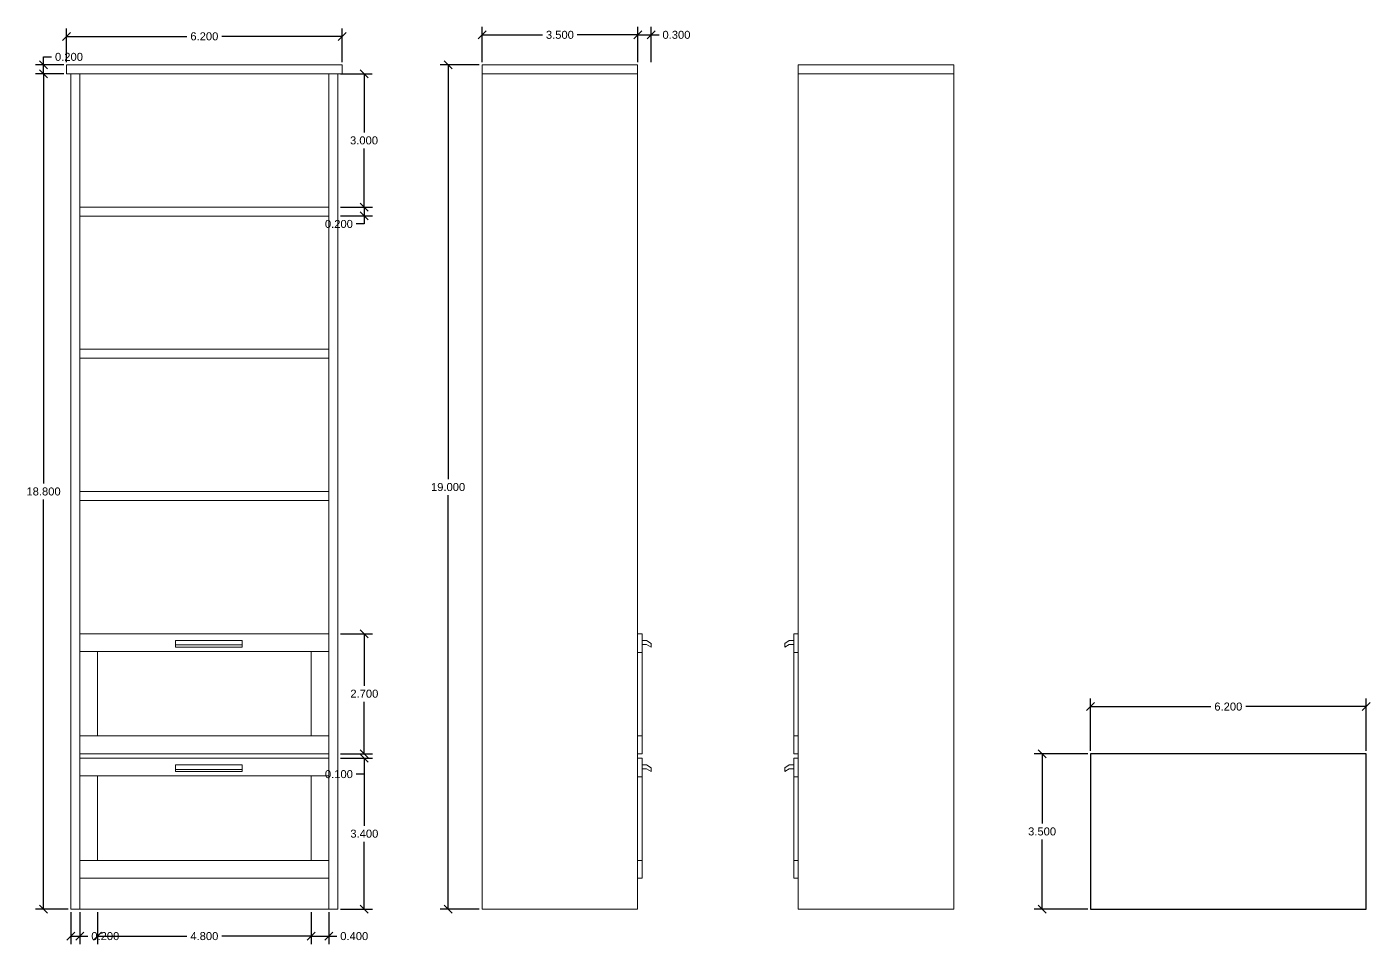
# Model space of a CAD drawing. Header units: centimetres. Extents: x -239 to 1959, y -161 to 626.
# Drawn here: x 726.98 to 757.19, y -132.15 to -111.51 of the extents above; entities that cross this region are included whole.
import ezdxf

# ---------------------------------------------------------------- set-up
doc = ezdxf.new("R2010")
doc.units = ezdxf.units.CM
doc.header["$MEASUREMENT"] = 0
doc.styles.get("Standard").update_dxf_attribs({"font": 'Arial.ttf'})
doc.dimstyles.get("Standard").update_dxf_attribs({"dimtxt": 0.18, "dimasz": 0.18, "dimexe": 0.18, "dimexo": 0.0625, "dimgap": 0.09, "dimtad": 0, "dimtih": 1, "dimtoh": 1, "dimdec": 4, "dimzin": 0, "dimdsep": 46, "dimtxsty": 'Standard', "dimcen": 0.09, "dimadec": 0, "dimazin": 0, "dimtfac": 1, "dimtdec": 4, "dimtofl": 0, "dimtmove": 0, "dimatfit": 3, "dimfxl": 1, "dimtolj": 1, "dimtzin": 0, "dimarcsym": 0})

# ---------------------------------------------------------------- blocks, each defined once
blk = doc.blocks.new('_Oblique')
at = {"color": 0, "linetype": 'ByBlock', "lineweight": -2}
blk.add_line((-0.5, -0.5), (0.5, 0.5), dxfattribs=at)
blk = doc.blocks.new('*D12')
at = {"color": 0, "lineweight": -2, "transparency": 16777216}
for p, q in [((727.805, -112.569), (727.171, -112.569)), ((727.351, -112.569), (727.351, -121.788)), ((727.351, -131.369), (727.351, -122.15)), ((727.905, -131.369), (727.171, -131.369))]:
    blk.add_line(p, q, dxfattribs=at)
at = {"layer": 'Defpoints', "color": 0, "transparency": 16777216}
for p in [(727.868, -112.569), (727.351, -131.369), (727.968, -131.369)]:
    blk.add_point(p, dxfattribs=at)
at = {"color": 0, "lineweight": -2, "transparency": 16777216, "xscale": 0.18, "yscale": 0.18, "zscale": 0.18}
for p, rotation in [((727.351, -112.569), 90), ((727.351, -131.369), 270)]:
    blk.add_blockref('_Oblique', p, dxfattribs=dict(at, rotation=rotation))
at = {"color": 0, "transparency": 16777216, "insert": (727.351, -121.969), "char_height": 0.18, "attachment_point": 5}
blk.add_mtext('\\A1;18.800', dxfattribs=at)
blk = doc.blocks.new('*D13')
at = {"color": 0, "lineweight": -2, "transparency": 16777216}
for p, q in [((727.805, -112.369), (727.171, -112.369)), ((727.351, -112.369), (727.351, -112.189)), ((727.351, -112.189), (727.531, -112.189)), ((727.351, -112.569), (727.351, -112.369)), ((727.805, -112.569), (727.171, -112.569))]:
    blk.add_line(p, q, dxfattribs=at)
at = {"layer": 'Defpoints', "color": 0, "transparency": 16777216}
for p in [(727.351, -112.369), (727.868, -112.369), (727.868, -112.569)]:
    blk.add_point(p, dxfattribs=at)
at = {"color": 0, "lineweight": -2, "transparency": 16777216, "xscale": 0.18, "yscale": 0.18, "zscale": 0.18}
for p, rotation in [((727.351, -112.369), 90), ((727.351, -112.569), 270)]:
    blk.add_blockref('_Oblique', p, dxfattribs=dict(at, rotation=rotation))
at = {"color": 0, "transparency": 16777216, "insert": (727.923, -112.189), "char_height": 0.18, "attachment_point": 5}
blk.add_mtext('\\A1;0.200', dxfattribs=at)
blk = doc.blocks.new('*D14')
at = {"color": 0, "lineweight": -2, "transparency": 16777216}
for p, q in [((734.03, -112.569), (734.74, -112.569)), ((734.56, -112.569), (734.56, -113.888)), ((734.56, -115.569), (734.56, -114.25)), ((734.03, -115.569), (734.74, -115.569))]:
    blk.add_line(p, q, dxfattribs=at)
at = {"layer": 'Defpoints', "color": 0, "transparency": 16777216}
for p in [(733.968, -112.569), (733.968, -115.569), (734.56, -115.569)]:
    blk.add_point(p, dxfattribs=at)
at = {"color": 0, "lineweight": -2, "transparency": 16777216, "xscale": 0.18, "yscale": 0.18, "zscale": 0.18}
for p, rotation in [((734.56, -112.569), 90), ((734.56, -115.569), 270)]:
    blk.add_blockref('_Oblique', p, dxfattribs=dict(at, rotation=rotation))
at = {"color": 0, "transparency": 16777216, "insert": (734.56, -114.069), "char_height": 0.18, "attachment_point": 5}
blk.add_mtext('\\A1;3.000', dxfattribs=at)
blk = doc.blocks.new('*D15')
at = {"color": 0, "lineweight": -2, "transparency": 16777216}
for p, q in [((734.03, -115.569), (734.747, -115.569)), ((734.567, -115.569), (734.567, -115.769)), ((734.03, -115.769), (734.747, -115.769)), ((734.567, -115.949), (734.387, -115.949)), ((734.567, -115.769), (734.567, -115.949))]:
    blk.add_line(p, q, dxfattribs=at)
at = {"layer": 'Defpoints', "color": 0, "transparency": 16777216}
for p in [(733.968, -115.569), (733.968, -115.769), (734.567, -115.769)]:
    blk.add_point(p, dxfattribs=at)
at = {"color": 0, "lineweight": -2, "transparency": 16777216, "xscale": 0.18, "yscale": 0.18, "zscale": 0.18}
for p, rotation in [((734.567, -115.569), 90), ((734.567, -115.769), 270)]:
    blk.add_blockref('_Oblique', p, dxfattribs=dict(at, rotation=rotation))
at = {"color": 0, "transparency": 16777216, "insert": (733.995, -115.949), "char_height": 0.18, "attachment_point": 5}
blk.add_mtext('\\A1;0.200', dxfattribs=at)
blk = doc.blocks.new('*D16')
at = {"color": 0, "lineweight": -2, "transparency": 16777216}
for p, q in [((734.03, -125.169), (734.747, -125.169)), ((734.567, -125.169), (734.567, -126.338)), ((734.567, -127.869), (734.567, -126.7)), ((734.03, -127.869), (734.747, -127.869))]:
    blk.add_line(p, q, dxfattribs=at)
at = {"layer": 'Defpoints', "color": 0, "transparency": 16777216}
for p in [(733.968, -125.169), (733.968, -127.869), (734.567, -127.869)]:
    blk.add_point(p, dxfattribs=at)
at = {"color": 0, "lineweight": -2, "transparency": 16777216, "xscale": 0.18, "yscale": 0.18, "zscale": 0.18}
for p, rotation in [((734.567, -125.169), 90), ((734.567, -127.869), 270)]:
    blk.add_blockref('_Oblique', p, dxfattribs=dict(at, rotation=rotation))
at = {"color": 0, "transparency": 16777216, "insert": (734.567, -126.519), "char_height": 0.18, "attachment_point": 5}
blk.add_mtext('\\A1;2.700', dxfattribs=at)
blk = doc.blocks.new('*D17')
at = {"color": 0, "lineweight": -2, "transparency": 16777216}
for p, q in [((734.567, -127.869), (734.567, -127.689)), ((734.03, -127.869), (734.747, -127.869)), ((734.03, -127.969), (734.747, -127.969)), ((734.567, -127.969), (734.567, -128.329)), ((734.567, -128.329), (734.387, -128.329))]:
    blk.add_line(p, q, dxfattribs=at)
at = {"layer": 'Defpoints', "color": 0, "transparency": 16777216}
for p in [(733.968, -127.869), (733.968, -127.969), (734.567, -127.969)]:
    blk.add_point(p, dxfattribs=at)
at = {"color": 0, "lineweight": -2, "transparency": 16777216, "xscale": 0.18, "yscale": 0.18, "zscale": 0.18}
for p, rotation in [((734.567, -127.869), 270), ((734.567, -127.969), 90)]:
    blk.add_blockref('_Oblique', p, dxfattribs=dict(at, rotation=rotation))
at = {"color": 0, "transparency": 16777216, "insert": (733.995, -128.329), "char_height": 0.18, "attachment_point": 5}
blk.add_mtext('\\A1;0.100', dxfattribs=at)
blk = doc.blocks.new('*D18')
at = {"color": 0, "lineweight": -2, "transparency": 16777216}
for p, q in [((734.03, -127.969), (734.747, -127.969)), ((734.567, -127.969), (734.567, -129.488)), ((734.567, -131.369), (734.567, -129.85)), ((734.03, -131.369), (734.747, -131.369))]:
    blk.add_line(p, q, dxfattribs=at)
at = {"layer": 'Defpoints', "color": 0, "transparency": 16777216}
for p in [(733.968, -127.969), (733.968, -131.369), (734.567, -131.369)]:
    blk.add_point(p, dxfattribs=at)
at = {"color": 0, "lineweight": -2, "transparency": 16777216, "xscale": 0.18, "yscale": 0.18, "zscale": 0.18}
for p, rotation in [((734.567, -127.969), 90), ((734.567, -131.369), 270)]:
    blk.add_blockref('_Oblique', p, dxfattribs=dict(at, rotation=rotation))
at = {"color": 0, "transparency": 16777216, "insert": (734.567, -129.669), "char_height": 0.18, "attachment_point": 5}
blk.add_mtext('\\A1;3.400', dxfattribs=at)
blk = doc.blocks.new('*D19')
at = {"color": 0, "lineweight": -2, "transparency": 16777216}
for p, q in [((727.868, -112.307), (727.868, -111.547)), ((727.868, -111.727), (730.573, -111.727)), ((734.068, -111.727), (731.362, -111.727)), ((734.068, -112.307), (734.068, -111.547))]:
    blk.add_line(p, q, dxfattribs=at)
at = {"layer": 'Defpoints', "color": 0, "transparency": 16777216}
for p in [(734.068, -111.727), (727.868, -112.369), (734.068, -112.369)]:
    blk.add_point(p, dxfattribs=at)
at = {"color": 0, "lineweight": -2, "transparency": 16777216, "xscale": 0.18, "yscale": 0.18, "zscale": 0.18, "rotation": 180}
blk.add_blockref('_Oblique', (727.868, -111.727), dxfattribs=at)
at = {"color": 0, "lineweight": -2, "transparency": 16777216, "xscale": 0.18, "yscale": 0.18, "zscale": 0.18}
blk.add_blockref('_Oblique', (734.068, -111.727), dxfattribs=at)
at = {"color": 0, "transparency": 16777216, "insert": (730.968, -111.727), "char_height": 0.18, "attachment_point": 5}
blk.add_mtext('\\A1;6.200', dxfattribs=at)
blk = doc.blocks.new('*D20')
at = {"color": 0, "lineweight": -2, "transparency": 16777216}
for p, q in [((727.968, -131.432), (727.968, -132.154)), ((728.168, -131.432), (728.168, -132.154)), ((727.968, -131.974), (728.168, -131.974)), ((728.168, -131.974), (728.348, -131.974))]:
    blk.add_line(p, q, dxfattribs=at)
at = {"layer": 'Defpoints', "color": 0, "transparency": 16777216}
for p in [(727.968, -131.369), (728.168, -131.369), (728.168, -131.974)]:
    blk.add_point(p, dxfattribs=at)
at = {"color": 0, "lineweight": -2, "transparency": 16777216, "xscale": 0.18, "yscale": 0.18, "zscale": 0.18, "rotation": 180}
blk.add_blockref('_Oblique', (727.968, -131.974), dxfattribs=at)
at = {"color": 0, "lineweight": -2, "transparency": 16777216, "xscale": 0.18, "yscale": 0.18, "zscale": 0.18}
blk.add_blockref('_Oblique', (728.168, -131.974), dxfattribs=at)
at = {"color": 0, "transparency": 16777216, "insert": (728.74, -131.974), "char_height": 0.18, "attachment_point": 5}
blk.add_mtext('\\A1;0.200', dxfattribs=at)
blk = doc.blocks.new('*D21')
at = {"color": 0, "lineweight": -2, "transparency": 16777216}
for p, q in [((728.568, -131.432), (728.568, -132.154)), ((733.368, -131.432), (733.368, -132.154)), ((728.568, -131.974), (730.571, -131.974)), ((733.368, -131.974), (731.365, -131.974))]:
    blk.add_line(p, q, dxfattribs=at)
at = {"layer": 'Defpoints', "color": 0, "transparency": 16777216}
for p in [(728.568, -131.369), (733.368, -131.369), (733.368, -131.974)]:
    blk.add_point(p, dxfattribs=at)
at = {"color": 0, "lineweight": -2, "transparency": 16777216, "xscale": 0.18, "yscale": 0.18, "zscale": 0.18, "rotation": 180}
blk.add_blockref('_Oblique', (728.568, -131.974), dxfattribs=at)
at = {"color": 0, "lineweight": -2, "transparency": 16777216, "xscale": 0.18, "yscale": 0.18, "zscale": 0.18}
blk.add_blockref('_Oblique', (733.368, -131.974), dxfattribs=at)
at = {"color": 0, "transparency": 16777216, "insert": (730.968, -131.974), "char_height": 0.18, "attachment_point": 5}
blk.add_mtext('\\A1;4.800', dxfattribs=at)
blk = doc.blocks.new('*D22')
at = {"color": 0, "lineweight": -2, "transparency": 16777216}
for p, q in [((733.368, -131.432), (733.368, -132.154)), ((733.768, -131.432), (733.768, -132.154)), ((733.368, -131.974), (733.768, -131.974)), ((733.768, -131.974), (733.948, -131.974))]:
    blk.add_line(p, q, dxfattribs=at)
at = {"layer": 'Defpoints', "color": 0, "transparency": 16777216}
for p in [(733.368, -131.369), (733.768, -131.369), (733.768, -131.974)]:
    blk.add_point(p, dxfattribs=at)
at = {"color": 0, "lineweight": -2, "transparency": 16777216, "xscale": 0.18, "yscale": 0.18, "zscale": 0.18, "rotation": 180}
blk.add_blockref('_Oblique', (733.368, -131.974), dxfattribs=at)
at = {"color": 0, "lineweight": -2, "transparency": 16777216, "xscale": 0.18, "yscale": 0.18, "zscale": 0.18}
blk.add_blockref('_Oblique', (733.768, -131.974), dxfattribs=at)
at = {"color": 0, "transparency": 16777216, "insert": (734.34, -131.974), "char_height": 0.18, "attachment_point": 5}
blk.add_mtext('\\A1;0.400', dxfattribs=at)
blk = doc.blocks.new('*D23')
at = {"color": 0, "lineweight": -2, "transparency": 16777216}
for p, q in [((737.153, -112.369), (736.271, -112.369)), ((736.451, -112.369), (736.451, -121.688)), ((736.451, -131.369), (736.451, -122.05)), ((737.153, -131.369), (736.271, -131.369))]:
    blk.add_line(p, q, dxfattribs=at)
at = {"layer": 'Defpoints', "color": 0, "transparency": 16777216}
for p in [(736.451, -112.369), (737.216, -112.369), (737.216, -131.369)]:
    blk.add_point(p, dxfattribs=at)
at = {"color": 0, "lineweight": -2, "transparency": 16777216, "xscale": 0.18, "yscale": 0.18, "zscale": 0.18}
for p, rotation in [((736.451, -112.369), 90), ((736.451, -131.369), 270)]:
    blk.add_blockref('_Oblique', p, dxfattribs=dict(at, rotation=rotation))
at = {"color": 0, "transparency": 16777216, "insert": (736.451, -121.869), "char_height": 0.18, "attachment_point": 5}
blk.add_mtext('\\A1;19.000', dxfattribs=at)
blk = doc.blocks.new('*D24')
at = {"color": 0, "lineweight": -2, "transparency": 16777216}
for p, q in [((737.216, -112.307), (737.216, -111.513)), ((737.216, -111.693), (738.573, -111.693)), ((740.716, -111.693), (739.358, -111.693)), ((740.716, -112.307), (740.716, -111.513))]:
    blk.add_line(p, q, dxfattribs=at)
at = {"layer": 'Defpoints', "color": 0, "transparency": 16777216}
for p in [(740.716, -111.693), (737.216, -112.369), (740.716, -112.369)]:
    blk.add_point(p, dxfattribs=at)
at = {"color": 0, "lineweight": -2, "transparency": 16777216, "xscale": 0.18, "yscale": 0.18, "zscale": 0.18, "rotation": 180}
blk.add_blockref('_Oblique', (737.216, -111.693), dxfattribs=at)
at = {"color": 0, "lineweight": -2, "transparency": 16777216, "xscale": 0.18, "yscale": 0.18, "zscale": 0.18}
blk.add_blockref('_Oblique', (740.716, -111.693), dxfattribs=at)
at = {"color": 0, "transparency": 16777216, "insert": (738.966, -111.693), "char_height": 0.18, "attachment_point": 5}
blk.add_mtext('\\A1;3.500', dxfattribs=at)
blk = doc.blocks.new('*D25')
at = {"color": 0, "lineweight": -2, "transparency": 16777216}
for p, q in [((740.716, -112.307), (740.716, -111.513)), ((740.716, -111.693), (741.016, -111.693)), ((741.016, -112.307), (741.016, -111.513)), ((741.016, -111.693), (741.196, -111.693))]:
    blk.add_line(p, q, dxfattribs=at)
at = {"layer": 'Defpoints', "color": 0, "transparency": 16777216}
for p in [(741.016, -111.693), (740.716, -112.369), (741.016, -112.369)]:
    blk.add_point(p, dxfattribs=at)
at = {"color": 0, "lineweight": -2, "transparency": 16777216, "xscale": 0.18, "yscale": 0.18, "zscale": 0.18, "rotation": 180}
blk.add_blockref('_Oblique', (740.716, -111.693), dxfattribs=at)
at = {"color": 0, "lineweight": -2, "transparency": 16777216, "xscale": 0.18, "yscale": 0.18, "zscale": 0.18}
blk.add_blockref('_Oblique', (741.016, -111.693), dxfattribs=at)
at = {"color": 0, "transparency": 16777216, "insert": (741.588, -111.693), "char_height": 0.18, "attachment_point": 5}
blk.add_mtext('\\A1;0.300', dxfattribs=at)
blk = doc.blocks.new('*D26')
at = {"color": 0, "lineweight": -2, "transparency": 16777216}
for p, q in [((750.84, -127.869), (749.633, -127.869)), ((749.813, -127.869), (749.813, -129.438)), ((749.813, -131.369), (749.813, -129.8)), ((750.84, -131.369), (749.633, -131.369))]:
    blk.add_line(p, q, dxfattribs=at)
at = {"layer": 'Defpoints', "color": 0, "transparency": 16777216}
for p in [(749.813, -127.869), (750.902, -127.869), (750.902, -131.369)]:
    blk.add_point(p, dxfattribs=at)
at = {"color": 0, "lineweight": -2, "transparency": 16777216, "xscale": 0.18, "yscale": 0.18, "zscale": 0.18}
for p, rotation in [((749.813, -127.869), 90), ((749.813, -131.369), 270)]:
    blk.add_blockref('_Oblique', p, dxfattribs=dict(at, rotation=rotation))
at = {"color": 0, "transparency": 16777216, "insert": (749.813, -129.619), "char_height": 0.18, "attachment_point": 5}
blk.add_mtext('\\A1;3.500', dxfattribs=at)
blk = doc.blocks.new('*D27')
at = {"color": 0, "lineweight": -2, "transparency": 16777216}
for p, q in [((750.902, -127.807), (750.902, -126.629)), ((750.902, -126.809), (753.608, -126.809)), ((757.102, -126.809), (754.397, -126.809)), ((757.102, -127.807), (757.102, -126.629))]:
    blk.add_line(p, q, dxfattribs=at)
at = {"layer": 'Defpoints', "color": 0, "transparency": 16777216}
for p in [(757.102, -126.809), (750.902, -127.869), (757.102, -127.869)]:
    blk.add_point(p, dxfattribs=at)
at = {"color": 0, "lineweight": -2, "transparency": 16777216, "xscale": 0.18, "yscale": 0.18, "zscale": 0.18, "rotation": 180}
blk.add_blockref('_Oblique', (750.902, -126.809), dxfattribs=at)
at = {"color": 0, "lineweight": -2, "transparency": 16777216, "xscale": 0.18, "yscale": 0.18, "zscale": 0.18}
blk.add_blockref('_Oblique', (757.102, -126.809), dxfattribs=at)
at = {"color": 0, "transparency": 16777216, "insert": (754.002, -126.809), "char_height": 0.18, "attachment_point": 5}
blk.add_mtext('\\A1;6.200', dxfattribs=at)

msp = doc.modelspace()

# ---------------------------------------------------------------- linework, layer by layer
at = {"lineweight": 5}
for p, q in [((727.86779, -112.36921), (734.06779, -112.36921)), ((727.86779, -112.36921), (727.86779, -112.56921)), ((734.06779, -112.56921), (734.06779, -112.36921)), ((727.86779, -112.56921), (734.06779, -112.56921)), ((727.96779, -131.36921), (727.96779, -112.56921)), ((728.16779, -112.56921), (728.16779, -131.36921)), ((733.76779, -131.36921), (733.76779, -112.56921)), ((733.96779, -112.56921), (733.96779, -131.36921)), ((740.71552, -112.56921), (737.21552, -112.56921)), ((744.32556, -112.56921), (747.82556, -112.56921)), ((728.16779, -115.56921), (733.76779, -115.56921)), ((728.16779, -115.76921), (733.76779, -115.76921)), ((728.16779, -118.76921), (733.76779, -118.76921)), ((728.16779, -118.96921), (733.76779, -118.96921)), ((728.16779, -121.96921), (733.76779, -121.96921)), ((728.16779, -122.16921), (733.76779, -122.16921)), ((728.16779, -125.16921), (733.76779, -125.16921)), ((740.91552, -125.32236), (741.01552, -125.38696)), ((744.12556, -125.32236), (744.02556, -125.38696)), ((728.16779, -125.56921), (733.76779, -125.56921)), ((728.56779, -127.46921), (728.56779, -125.56921)), ((733.36779, -127.46921), (733.36779, -125.56921)), ((740.71552, -125.58921), (740.81552, -125.58921)), ((740.91552, -125.40776), (741.01552, -125.47236)), ((744.12556, -125.40776), (744.02556, -125.47236)), ((744.32556, -125.58921), (744.22556, -125.58921)), ((728.16779, -127.46921), (733.76779, -127.46921)), ((740.71552, -127.46921), (740.81552, -127.46921)), ((744.32556, -127.46921), (744.22556, -127.46921)), ((728.16779, -127.86921), (733.76779, -127.86921)), ((728.16779, -127.96921), (733.76779, -127.96921)), ((728.16779, -128.36921), (733.76779, -128.36921)), ((728.56779, -130.26921), (728.56779, -128.36921)), ((733.36779, -130.26921), (733.36779, -128.36921)), ((740.71552, -128.38921), (740.81552, -128.38921)), ((740.91552, -128.12236), (741.01552, -128.18696)), ((740.91552, -128.20776), (741.01552, -128.27236)), ((744.12556, -128.12236), (744.02556, -128.18696)), ((744.12556, -128.20776), (744.02556, -128.27236)), ((744.32556, -128.38921), (744.22556, -128.38921)), ((728.16779, -130.26921), (733.76779, -130.26921)), ((740.71552, -130.26921), (740.81552, -130.26921)), ((744.32556, -130.26921), (744.22556, -130.26921)), ((728.16779, -130.66921), (733.76779, -130.66921)), ((733.96779, -131.36921), (727.96779, -131.36921))]:
    msp.add_line(p, q, dxfattribs=at)
for points in [[(740.71552, -112.36921), (737.21552, -112.36921), (737.21552, -131.36921), (740.71552, -131.36921), (740.71552, -112.36921)], [(744.32556, -112.36921), (747.82556, -112.36921), (747.82556, -131.36921), (744.32556, -131.36921), (744.32556, -112.36921)], [(730.31779, -125.3218), (731.81779, -125.3218), (731.81779, -125.4218), (730.31779, -125.4218), (730.31779, -125.3218)], [(740.71552, -125.46921), (740.71552, -125.16921), (740.81552, -125.16921), (740.81552, -127.86921), (740.71552, -127.86921), (740.71552, -127.56921)], [(740.81552, -125.32236), (740.91552, -125.32236)], [(741.01552, -125.38696), (741.01552, -125.47236)], [(744.02556, -125.38696), (744.02556, -125.47236)], [(744.22556, -125.32236), (744.12556, -125.32236)], [(744.32556, -125.46921), (744.32556, -125.16921), (744.22556, -125.16921), (744.22556, -127.86921), (744.32556, -127.86921), (744.32556, -127.56921)], [(730.31779, -125.4218), (730.31779, -125.4718), (731.81779, -125.4718), (731.81779, -125.4218)], [(740.91552, -125.40776), (740.81552, -125.40776)], [(744.12556, -125.40776), (744.22556, -125.40776)], [(740.71552, -128.26921), (740.71552, -127.96921), (740.81552, -127.96921), (740.81552, -130.66921), (740.71552, -130.66921), (740.71552, -130.36921)], [(744.32556, -128.26921), (744.32556, -127.96921), (744.22556, -127.96921), (744.22556, -130.66921), (744.32556, -130.66921), (744.32556, -130.36921)], [(730.31779, -128.1218), (731.81779, -128.1218), (731.81779, -128.2218), (730.31779, -128.2218), (730.31779, -128.1218)], [(730.31779, -128.2218), (730.31779, -128.2718), (731.81779, -128.2718), (731.81779, -128.2218)], [(740.81552, -128.12236), (740.91552, -128.12236)], [(740.91552, -128.20776), (740.81552, -128.20776)], [(741.01552, -128.18696), (741.01552, -128.27236)], [(744.02556, -128.18696), (744.02556, -128.27236)], [(744.22556, -128.12236), (744.12556, -128.12236)], [(744.12556, -128.20776), (744.22556, -128.20776)]]:
    msp.add_lwpolyline(points, dxfattribs=at)
msp.add_lwpolyline([(750.90226, -131.36921), (757.10226, -131.36921), (757.10226, -127.86921), (750.90226, -127.86921), (750.90226, -131.36921)])

# ---------------------------------------------------------------- dimensions: what is measured, and where the dimension line sits
for base, p1, p2, picture, middle in [((734.06779, -111.72666), (727.86779, -112.36921), (734.06779, -112.36921), '*D19', (730.96779, -111.72666)), ((740.71552, -111.69302), (737.21552, -112.36921), (740.71552, -112.36921), '*D24', (738.96552, -111.69302)), ((741.01552, -111.69302), (740.71552, -112.36921), (741.01552, -112.36921), '*D25', (741.58757, -111.69302)), ((757.10226, -126.80912), (750.90226, -127.86921), (757.10226, -127.86921), '*D27', (754.00226, -126.80912)), ((728.16779, -131.97398), (727.96779, -131.36921), (728.16779, -131.36921), '*D20', (728.73983, -131.97398)), ((733.36779, -131.97398), (728.56779, -131.36921), (733.36779, -131.36921), '*D21', (730.96779, -131.97398)), ((733.76779, -131.97398), (733.36779, -131.36921), (733.76779, -131.36921), '*D22', (734.33983, -131.97398))]:
    dim = msp.add_linear_dim(base=base, p1=p1, p2=p2, dimstyle='Standard', override={"dimdec": 3, "dimblk1": 'Oblique', "dimblk2": 'Oblique', "dimsah": 1})
    dim.commit()
    dim.dimension.update_dxf_attribs({"geometry": picture, "text_midpoint": middle})
for base, p1, p2, picture, middle in [((727.35063, -112.36921), (727.86779, -112.56921), (727.86779, -112.36921), '*D13', (727.92268, -112.18921)), ((736.45145, -112.36921), (737.21552, -131.36921), (737.21552, -112.36921), '*D23', (736.45145, -121.86921)), ((727.35063, -131.36921), (727.86779, -112.56921), (727.96779, -131.36921), '*D12', (727.35063, -121.96921)), ((734.56018, -115.56921), (733.96779, -112.56921), (733.96779, -115.56921), '*D14', (734.56018, -114.06921)), ((734.56671, -115.76921), (733.96779, -115.56921), (733.96779, -115.76921), '*D15', (733.99466, -115.94921)), ((734.56671, -127.86921), (733.96779, -125.16921), (733.96779, -127.86921), '*D16', (734.56671, -126.51921)), ((734.56671, -127.96921), (733.96779, -127.86921), (733.96779, -127.96921), '*D17', (733.99466, -128.32921)), ((749.81305, -127.86921), (750.90226, -131.36921), (750.90226, -127.86921), '*D26', (749.81305, -129.61921)), ((734.56671, -131.36921), (733.96779, -127.96921), (733.96779, -131.36921), '*D18', (734.56671, -129.66921))]:
    dim = msp.add_linear_dim(base=base, p1=p1, p2=p2, angle=90, dimstyle='Standard', override={"dimdec": 3, "dimblk1": 'Oblique', "dimblk2": 'Oblique', "dimsah": 1})
    dim.commit()
    dim.dimension.update_dxf_attribs({"geometry": picture, "text_midpoint": middle})

doc.saveas('drawing.dxf')
